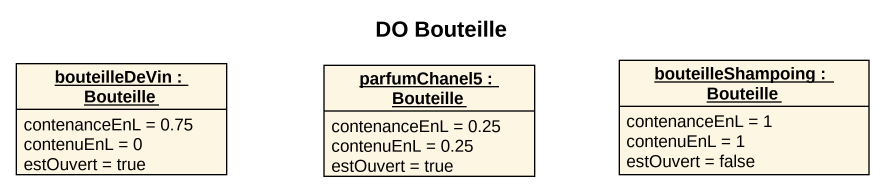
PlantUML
@startuml
title DO Bouteille
hide circle
hide empty members
object "bouteilleDeVin : Bouteille" as bouteilleDeVin {
  contenanceEnL = 0.75
  contenuEnL = 0
  estOuvert = true
}
object "parfumChanel5 : Bouteille" as parfumChanel5 {
  contenanceEnL = 0.25
  contenuEnL = 0.25
  estOuvert = true
}
object "bouteilleShampoing : Bouteille" as bouteilleShampoing {
  contenanceEnL = 1
  contenuEnL = 1
  estOuvert = false
}
@enduml
